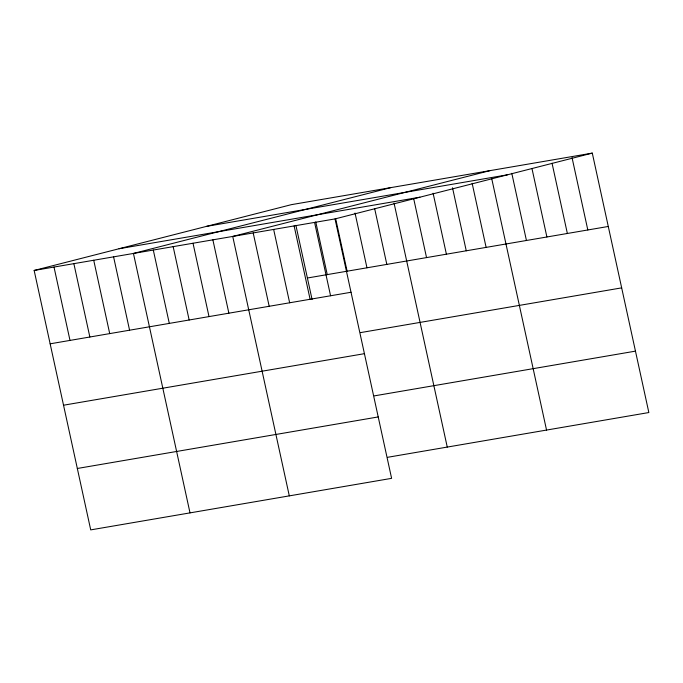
<?xml version="1.0" encoding="UTF-8"?>
<svg xmlns="http://www.w3.org/2000/svg" width="683" height="683" viewBox="0 0 683 683"><rect width="100%" height="100%" fill="white"/><g stroke="black" fill="none" stroke-linecap="round" stroke-linejoin="round"><path stroke-width="1.02" d="M34.15 270.459L335.037 218.91L391.607 478.348L90.719 529.888L34.15 270.459L291.393 204.652L592.289 153.112L648.85 412.541L387.679 457.286M390.693 187.646L133.441 253.444L190.011 512.882M489.984 170.639L232.732 236.438L289.302 495.867M335.037 218.91L592.289 153.112M206.505 226.372L507.392 174.822M119.038 248.74L419.925 197.199M307.393 278.007L608.28 226.466M50.141 343.814L351.028 292.264M360.496 332.612L621.667 287.867M63.536 405.215L364.423 353.674M374.293 395.875L635.463 351.139M77.324 468.478L378.211 416.937M572.047 157.653L587.815 229.966M552.043 163.22L567.36 233.475M532.031 168.795L546.895 236.975M511.798 173.328L526.439 240.484M491.786 178.903L546.545 430.068M472.149 183.334L486.117 247.391M452.522 187.774L466.258 250.798M433.107 193.238L446.4 254.196M413.702 198.71L426.542 257.593M394.065 203.141L447.254 447.075M374.66 208.614L386.826 264.398M355.032 213.045L366.967 267.804M335.618 218.517L347.109 271.202M315.759 221.915L327.251 274.609M314.581 222.419L330.572 295.773M295.901 225.322L312.08 299.504M294.117 225.919L310.108 299.274M273.652 229.428L289.652 302.782M253.197 232.929L269.187 306.283M212.874 239.835L228.873 313.19M193.016 243.242L209.015 316.596M173.158 246.64L189.157 319.994M153.299 250.046L169.299 323.401M113.583 256.851L129.574 330.205M93.725 260.249L109.715 333.603M73.866 263.655L89.857 337.009M54.008 267.053L69.999 340.407"/></g></svg>
